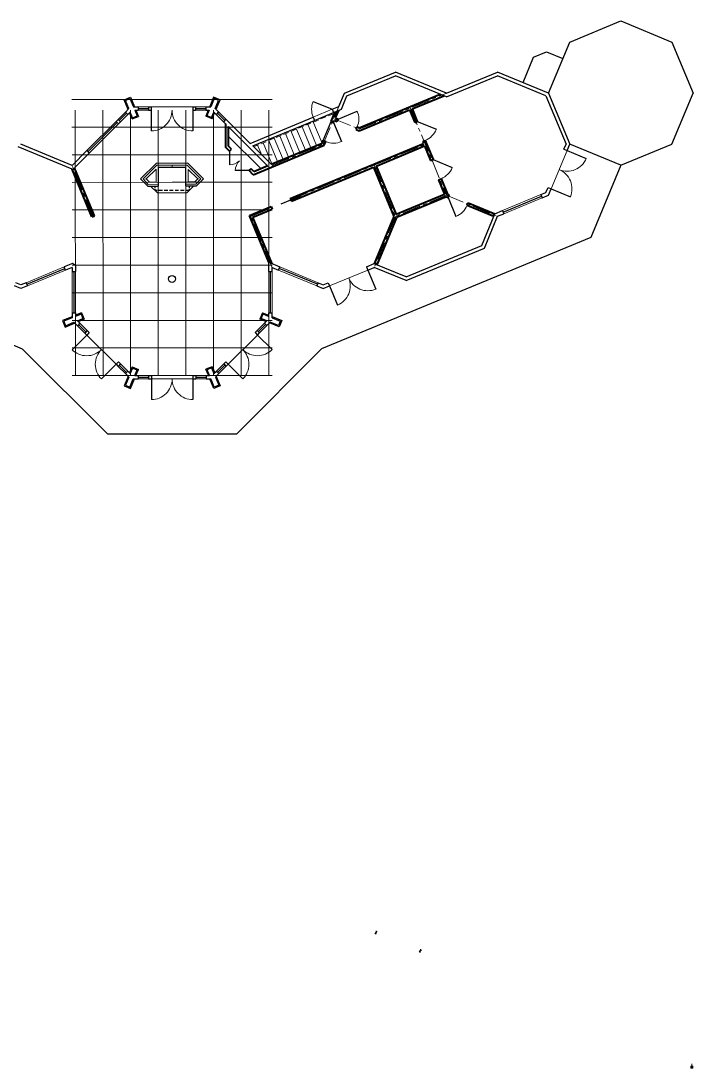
# Model space of a CAD drawing. Header units: inches. Extents: x 2775 to 35798, y 1675 to 10350.
# Drawn here: x 26936 to 28104, y 7771 to 9591 of the extents above; entities that cross this region are included whole.
import ezdxf

# ---------------------------------------------------------------- set-up
doc = ezdxf.new("R2010")
doc.units = ezdxf.units.IN
doc.header["$LTSCALE"] = 0.5
doc.header["$MEASUREMENT"] = 0
doc.linetypes.add('CENTER', pattern=[2, 1.25, -0.25, 0.25, -0.25])
doc.linetypes.add('HIDDEN', pattern=[0.375, 0.25, -0.125])
for name, color, linetype, lineweight in [('BALCONY', 3, 'CONTINUOUS', 30), ('DOORS', 7, 'CONTINUOUS', 30), ('FOUNDATION', 7, 'CONTINUOUS', 30), ('GRID', 1, 'CENTER', 20), ('INT WALLS', 7, 'CONTINUOUS', 40), ('MASONRY', 16, 'HIDDEN', 30), ('MILLWORK', 7, 'CONTINUOUS', 20), ('SCORING', 1, 'CONTINUOUS', 9), ('STAIRS', 7, 'CONTINUOUS', 20), ('WALL FRAMING', 7, 'CONTINUOUS', 30), ('WALLS', 7, 'CONTINUOUS', 30)]:
    doc.layers.add(name, color=color, linetype=linetype, lineweight=lineweight)
doc.layers.add('LLMASONRY', color=12, linetype='CONTINUOUS')
doc.layers.add('LLWALLS', color=5, linetype='CONTINUOUS')

msp = doc.modelspace()

# ---------------------------------------------------------------- linework, layer by layer
at = {"layer": 'BALCONY', "color": 3, "ltscale": 50}
for p, q in [((27978.18282, 9340.24325), (27926.24844, 9214.80473)), ((26938.67818, 9020.81903), (27086.77172, 8872.77373)), ((27310.30077, 8872.81014), (27458.34634, 9020.90393)), ((27310.30077, 8872.81014), (27086.77172, 8872.77373))]:
    msp.add_line(p, q, dxfattribs=at)
at = {"layer": 'BALCONY', "color": 3, "ltscale": 150}
for p, q in [((27926.24844, 9214.80473), (27458.34634, 9020.90393)), ((26938.67818, 9020.81903), (26517.86667, 9195.04454))]:
    msp.add_line(p, q, dxfattribs=at)
at = {"layer": 'DOORS', "ltscale": 50}
for p, q in [((27443.61741, 9451.35397), (27476.87932, 9437.58279)), ((27106.77148, 9417.96027), (27119.50336, 9430.68423)), ((27139.3497, 9438.84195), (27157.3497, 9438.84888)), ((27162.35086, 9435.85081), (27162.35086, 9399.85081)), ((27234.35085, 9435.87854), (27234.35085, 9399.87854)), ((27239.3497, 9438.88046), (27257.34969, 9438.8874)), ((27277.20533, 9430.88323), (27289.91218, 9418.13428)), ((27486.92257, 9420.67464), (27520.17821, 9434.46095)), ((27052.30732, 9363.52999), (27103.23485, 9414.42583)), ((27479.20107, 9414.60515), (27492.97881, 9381.34596)), ((27624.57323, 9416.60794), (27657.8351, 9402.83678)), ((27298.36958, 9364.87333), (27298.36958, 9340.87333)), ((27879.24698, 9368.18035), (27884.79114, 9365.88639)), ((27884.79461, 9365.86895), (27918.05428, 9352.09234)), ((27652.10484, 9350.07661), (27685.35095, 9336.26713)), ((27332.33236, 9330.95388), (27308.33236, 9330.95388)), ((27388.21779, 9273.19673), (27421.47517, 9286.97874)), ((27677.98136, 9284.49261), (27691.76796, 9251.23628)), ((27773.90744, 9258.83798), (27840.42217, 9286.402)), ((27851.71939, 9301.65042), (27857.26355, 9299.35646)), ((27857.26703, 9299.33901), (27890.52669, 9285.56241)), ((26945.8801, 9133.25446), (27012.33447, 9160.70544)), ((27451.10238, 9133.33083), (27384.63971, 9160.76172)), ((27538.66872, 9158.12389), (27552.44533, 9124.86423)), ((27027.63013, 9155.51469), (27027.64186, 9083.51469)), ((27369.36152, 9083.5348), (27369.3498, 9155.5348)), ((27472.16001, 9130.54507), (27485.93662, 9097.2854)), ((27035.99699, 9063.48309), (27048.72981, 9050.76007)), ((27348.25619, 9050.80651), (27360.97921, 9063.53933)), ((27050.14621, 9045.10376), (27024.69036, 9019.64792)), ((27346.84416, 9045.14911), (27372.3, 9019.69327)), ((27101.0775, 8994.21169), (27075.62165, 8968.75584)), ((27288.17363, 8994.92193), (27292.41791, 8990.68092)), ((27295.95208, 8994.21782), (27321.40793, 8968.76197)), ((27106.7349, 8992.79965), (27119.46772, 8980.07663)), ((27277.57275, 8980.0686), (27290.29577, 8992.80143)), ((27139.51282, 8971.77721), (27157.51281, 8971.78414)), ((27162.51397, 8968.78607), (27162.51397, 8932.78607)), ((27234.51396, 8968.8138), (27234.51396, 8932.8138)), ((27239.51281, 8971.81572), (27257.51281, 8971.82266))]:
    msp.add_line(p, q, dxfattribs=at)
at = {"layer": 'DOORS', "lineweight": 9, "ltscale": 50}
for p, q in [((27104.655, 9420.07807), (27117.38688, 9432.80203)), ((27162.34854, 9441.85881), (27234.34854, 9441.87054)), ((27239.34854, 9441.87135), (27257.34854, 9441.87428)), ((27239.35085, 9435.87135), (27257.35085, 9435.87428)), ((27292.06616, 9420.28128), (27279.33015, 9433.00104)), ((27050.19084, 9365.64779), (27101.11836, 9416.54364)), ((27054.43216, 9361.40383), (27105.35968, 9412.29967)), ((27108.90467, 9415.82575), (27121.63655, 9428.54971)), ((27287.8165, 9416.04565), (27275.08049, 9428.76541)), ((27857.26273, 9299.34075), (27884.81893, 9365.87374)), ((27011.15155, 9163.5283), (26944.73656, 9136.01567)), ((27013.47016, 9157.99435), (26947.03233, 9130.47226)), ((27383.50483, 9158.05029), (27449.95099, 9130.54829)), ((27385.82177, 9163.58494), (27452.24508, 9136.0924)), ((27472.15978, 9130.54496), (27538.67471, 9158.10906)), ((27024.63013, 9155.5142), (27024.64186, 9083.51421)), ((27030.63013, 9155.51518), (27030.64186, 9083.51518)), ((27033.86946, 9061.35394), (27046.60271, 9048.63132)), ((27038.11047, 9065.5982), (27050.84371, 9052.8756)), ((27346.15361, 9052.90772), (27358.88256, 9065.63437)), ((27350.39776, 9048.66658), (27363.12682, 9061.39335)), ((27050.13972, 9045.09727), (27101.07267, 8994.20686)), ((27295.94578, 8994.22438), (27346.86193, 9045.13139)), ((27108.85069, 8994.91708), (27121.58393, 8982.19447)), ((27275.43647, 8982.20327), (27288.16552, 8994.93004)), ((27104.60968, 8990.6728), (27117.34292, 8977.9502)), ((27279.68073, 8977.96225), (27292.4098, 8990.68904))]:
    msp.add_line(p, q, dxfattribs=at)
at = {"layer": 'DOORS', "color": 7, "lineweight": 9, "ltscale": 50}
for p, q in [((27139.34855, 9441.85506), (27157.34854, 9441.85799)), ((27139.34952, 9435.85506), (27157.34952, 9435.85799))]:
    msp.add_line(p, q, dxfattribs=at)
at = {"layer": 'DOORS', "lineweight": 9, "ltscale": 75}
for p, q in [((27443.6219, 9423.80076), (27476.87932, 9437.58279)), ((27366.36152, 9083.53431), (27366.3498, 9155.53431)), ((27372.36152, 9083.53529), (27372.3498, 9155.53529))]:
    msp.add_line(p, q, dxfattribs=at)
msp.add_arc((27476.87932, 9437.58279), 36, 157.50934347, 202.50934347, dxfattribs=at)
at = {"layer": 'DOORS', "lineweight": 9, "ltscale": 50}
for centre, radius, start, end in [((27162.34499, 9435.85881), 36.008, 270.00933234, 0.0220674), ((27234.35085, 9435.87054), 35.99786, 179.99659369, 270), ((27486.92257, 9420.67464), 36, 337.51672382, 22.51672382), ((27624.57323, 9416.60794), 36.00075, 292.50628263, 337.50934347), ((27479.20107, 9414.60515), 36, 247.50196312, 292.50196312), ((27298.36958, 9364.87333), 24, 270, 315.03657712), ((27332.33236, 9330.95388), 24, 135.03657712, 180), ((27884.802, 9365.86588), 35.99786, 247.49659369, 337.5), ((27652.10484, 9350.07661), 36.00014, 292.44313472, 337.44339486), ((27857.25739, 9299.33666), 36.008, 337.50933234, 67.5220674), ((27677.98136, 9284.49261), 36.00075, 292.51672382, 337.51672382), ((27472.15153, 9130.55021), 36.008, 292.50933234, 22.5220674), ((27538.67179, 9158.1165), 35.99786, 202.49659369, 292.5), ((27050.14772, 9045.11357), 36.008, 225.00933234, 315.0220674), ((27101.07184, 8994.20603), 35.99786, 134.99659369, 225), ((27295.94228, 8994.21933), 36.008, 315.00933234, 45.0220674), ((27346.84982, 9045.14345), 35.99786, 224.99659369, 315), ((27162.5081, 8968.79407), 36.008, 270.00933234, 0.0220674), ((27234.51396, 8968.8058), 35.99786, 179.99659369, 270)]:
    msp.add_arc(centre, radius, start, end, dxfattribs=at)
at = {"layer": 'FOUNDATION', "linetype": 'HIDDEN', "lineweight": 20, "ltscale": 75}
msp.add_line((27340.14784, 9372.26091), (27483.73766, 9431.76519), dxfattribs=at)
at = {"layer": 'GRID', "ltscale": 50}
for p, q in [((27523.786, 9402.84754), (27675.21647, 9465.65135)), ((27461.00637, 9376.8817), (27488.06743, 9442.21919)), ((27612.53421, 9439.65471), (27675.10673, 9288.16816)), ((27479.37366, 9421.22855), (27523.786, 9402.84754)), ((27372.31993, 9340.12963), (27461.00637, 9376.8817)), ((27549.77029, 9340.14483), (27638.45673, 9376.89691)), ((27061.38875, 9251.33047), (27024.60007, 9340.07293)), ((27404.84612, 9280.08759), (27549.77029, 9340.14483)), ((27549.77029, 9340.14483), (27586.52236, 9251.45839)), ((27675.10673, 9288.16816), (27586.52236, 9251.45839)), ((27675.10673, 9288.16816), (27763.97272, 9251.4736)), ((27335.5602, 9251.37518), (27371.58874, 9266.30558)), ((27372.31234, 9162.68856), (27335.5602, 9251.37518)), ((27586.52236, 9251.45839), (27549.76263, 9162.70394))]:
    msp.add_line(p, q, dxfattribs=at)
at = {"layer": 'GRID', "color": 6, "linetype": 'Continuous', "lineweight": 30, "ltscale": 50}
msp.add_circle((27198.45931, 9142.60224), 6.00011, dxfattribs=at)
at = {"layer": 'INT WALLS', "ltscale": 50}
for p, q in [((27523.78505, 9405.41831), (27664.27677, 9463.68542)), ((27615.56503, 9438.34054), (27670.48273, 9461.11694)), ((27474.81258, 9416.42275), (27481.71682, 9433.09268)), ((27482.47694, 9422.51456), (27487.92338, 9435.66471)), ((27523.78695, 9400.27678), (27611.17741, 9436.52083)), ((27611.17744, 9436.52085), (27620.18363, 9414.78801)), ((27615.56506, 9438.34055), (27624.57176, 9416.60647)), ((27291.31704, 9412.47509), (27291.31704, 9371.91687)), ((27474.81258, 9416.42275), (27479.20107, 9414.60515)), ((27479.20107, 9414.60515), (27480.65934, 9418.12607)), ((27480.65934, 9418.12607), (27485.1061, 9416.28568)), ((27482.47694, 9422.51456), (27486.92257, 9420.67464)), ((27485.1061, 9416.28568), (27486.92257, 9420.67464)), ((27620.30732, 9414.84221), (27624.57072, 9416.60898)), ((27296.06704, 9407.80564), (27296.06704, 9373.88616)), ((27518.36978, 9402.51879), (27520.18625, 9406.90775)), ((27518.36978, 9402.51879), (27523.78695, 9400.27678)), ((27520.18625, 9406.90775), (27523.78505, 9405.41831)), ((27370.50068, 9341.94658), (27459.1885, 9378.69922)), ((27459.1885, 9378.69922), (27461.03711, 9383.16261)), ((27461.03711, 9383.16261), (27465.4256, 9381.34502)), ((27462.82425, 9375.06418), (27465.4256, 9381.34502)), ((27548.86106, 9342.3389), (27635.35344, 9378.18174)), ((27633.96564, 9381.53063), (27638.35377, 9383.34909)), ((27633.96564, 9381.53063), (27635.35344, 9378.18174)), ((27638.35377, 9383.34909), (27640.6508, 9377.80614)), ((27640.65184, 9377.80361), (27652.10471, 9350.07649)), ((27298.36958, 9364.87333), (27291.31704, 9371.91687)), ((27301.72619, 9368.23423), (27296.06704, 9373.88616)), ((27298.36958, 9364.87333), (27301.72619, 9368.23423)), ((27339.3849, 9323.91034), (27462.82425, 9375.06418)), ((27552.87359, 9338.86), (27637.16937, 9373.79256)), ((27637.16937, 9373.79256), (27647.71449, 9348.26308)), ((27340.49698, 9329.51291), (27364.767, 9339.57052)), ((27403.93689, 9282.28165), (27548.86106, 9342.3389)), ((27647.7144, 9348.26329), (27652.10463, 9350.0767)), ((27059.1948, 9250.42096), (27024.74626, 9333.5185)), ((27063.5827, 9252.23998), (27028.90434, 9335.89188)), ((27332.33236, 9330.95388), (27335.68897, 9334.31478)), ((27339.3849, 9323.91034), (27332.33236, 9330.95388)), ((27340.49698, 9329.51291), (27335.68897, 9334.31478)), ((27405.75535, 9277.89352), (27548.48546, 9337.04154)), ((27548.48546, 9337.04154), (27583.95161, 9251.45814)), ((27552.87359, 9338.86), (27587.8072, 9254.56169)), ((27661.45823, 9314.98983), (27665.84848, 9316.80316)), ((27661.45823, 9314.98983), (27672.00595, 9289.45404)), ((27665.84848, 9316.80316), (27676.88346, 9290.08774)), ((27672.00595, 9289.45404), (27587.8072, 9254.56169)), ((27675.20939, 9285.63985), (27588.34024, 9249.64087)), ((27675.20939, 9285.63985), (27677.98136, 9284.49261)), ((27676.88346, 9290.08774), (27679.79783, 9288.88157)), ((27677.98136, 9284.49261), (27679.79783, 9288.88157)), ((27332.74559, 9252.77965), (27370.67951, 9268.49964)), ((27370.67951, 9268.49964), (27372.49797, 9264.11151)), ((27403.93689, 9282.28165), (27405.75535, 9277.89352)), ((27711.24574, 9270.72543), (27757.52054, 9251.5736)), ((27711.40684, 9271.11468), (27713.0622, 9275.11439)), ((27713.0622, 9275.11439), (27759.33701, 9255.96256)), ((27059.82453, 9250.56982), (27063.5827, 9252.23998)), ((27366.36943, 9171.64194), (27332.74559, 9252.77965)), ((27338.95219, 9250.20998), (27372.49797, 9264.11151)), ((27372.57556, 9169.0734), (27338.95219, 9250.20998)), ((27583.95161, 9251.45814), (27549.86429, 9169.15609)), ((27588.34024, 9249.64087), (27554.25278, 9167.3385))]:
    msp.add_line(p, q, dxfattribs=at)
at = {"layer": 'LLMASONRY', "color": 7, "linetype": 'Continuous', "lineweight": 30, "ltscale": 1.5}
for p, q in [((27121.99566, 9437.35764), (27115.04597, 9453.93134)), ((27115.04608, 9453.93109), (27126.13267, 9458.52542)), ((27126.13267, 9458.52542), (27133.02485, 9441.89391)), ((27270.68665, 9458.81681), (27263.86158, 9442.15765)), ((27281.79167, 9454.26721), (27270.68665, 9458.81681)), ((27274.90897, 9437.66588), (27281.79178, 9454.26747)), ((27128.90857, 9420.70074), (27124.43685, 9431.36497)), ((27135.52763, 9435.85444), (27139.91702, 9425.26239)), ((27261.28762, 9435.87492), (27257.03652, 9425.49849)), ((27268.06327, 9420.98125), (27272.40026, 9431.44222)), ((27128.90868, 9420.70049), (27139.91702, 9425.26239)), ((27268.06317, 9420.981), (27257.03652, 9425.49849)), ((27143.82177, 9316.41123), (27156.16285, 9304.07819)), ((27024.60532, 9076.94231), (27007.97383, 9070.13208)), ((27007.97409, 9070.13218), (27012.56816, 9059.04548)), ((27041.26961, 9083.83737), (27030.5682, 9079.45538)), ((27035.23936, 9068.43989), (27045.83151, 9072.82903)), ((27041.26987, 9083.83748), (27045.83151, 9072.82903)), ((27355.75607, 9083.94312), (27351.19766, 9072.93333)), ((27361.55823, 9068.64371), (27351.19766, 9072.93333)), ((27355.75632, 9083.94301), (27366.23739, 9079.65484)), ((27384.46505, 9059.15954), (27367.83135, 9066.04643)), ((27372.42263, 9077.05284), (27389.05612, 9070.24749)), ((27389.05587, 9070.24759), (27384.46505, 9059.15954)), ((27012.56816, 9059.04548), (27029.19983, 9065.93725)), ((27128.90894, 8989.92309), (27124.42078, 8979.26577)), ((27128.90905, 8989.92334), (27139.91034, 8985.34447)), ((27135.50462, 8974.75921), (27139.91034, 8985.34447)), ((27268.33624, 8989.98533), (27257.30264, 8985.48485)), ((27261.53774, 8975.10187), (27257.30264, 8985.48485)), ((27268.33634, 8989.98508), (27272.6572, 8979.51744)), ((27121.97035, 8973.27687), (27114.99512, 8956.71391)), ((27126.07473, 8952.10274), (27132.99253, 8968.7236)), ((27270.90138, 8952.14552), (27264.10201, 8968.81519)), ((27275.15631, 8973.28991), (27282.01351, 8956.67773)), ((27114.99523, 8956.71416), (27126.07473, 8952.10274)), ((27282.01341, 8956.67799), (27270.90138, 8952.14552))]:
    msp.add_line(p, q, dxfattribs=at)
at = {"layer": 'LLMASONRY', "color": 7, "linetype": 'Continuous', "lineweight": 30}
for p, q in [((27171.00808, 9343.61526), (27143.82177, 9316.41123)), ((27225.9108, 9343.63315), (27171.00808, 9343.61526)), ((27253.11482, 9316.44684), (27225.9108, 9343.63315)), ((27222.65569, 9336.63209), (27174.65568, 9336.61645)), ((27253.11482, 9316.44684), (27240.89883, 9304.2242))]:
    msp.add_line(p, q, dxfattribs=at)
at = {"layer": 'LLMASONRY', "color": 7, "linetype": 'Continuous', "lineweight": 20}
for p, q in [((27172.2517, 9340.61567), (27148.06441, 9316.41262)), ((27224.66926, 9340.63262), (27172.2517, 9340.61567)), ((27248.3554, 9316.46231), (27224.66913, 9340.63274)), ((27170.65366, 9333.35788), (27153.72127, 9316.41446)), ((27243.19855, 9316.46038), (27226.65343, 9332.99473)), ((27148.06441, 9316.41262), (27156.94267, 9307.00452)), ((27159.05331, 9311.08589), (27153.72127, 9316.41446)), ((27243.21506, 9316.44388), (27238.06975, 9311.29577)), ((27248.34541, 9316.47251), (27239.73163, 9307.30017))]:
    msp.add_line(p, q, dxfattribs=at)
at = {"layer": 'LLMASONRY', "color": 7, "linetype": 'Continuous', "lineweight": 20, "ltscale": 5}
for p, q in [((27170.63984, 9311.11667), (27170.65366, 9333.35788)), ((27226.63993, 9311.26541), (27226.65343, 9332.99473))]:
    msp.add_line(p, q, dxfattribs=at)
at = {"layer": 'LLMASONRY', "color": 7, "linetype": 'Continuous', "lineweight": 30, "ltscale": 5}
for p, q in [((27174.6355, 9304.12726), (27174.65568, 9336.61645)), ((27222.63556, 9304.24492), (27222.65569, 9336.63209))]:
    msp.add_line(p, q, dxfattribs=at)
at = {"layer": 'LLMASONRY', "color": 7, "linetype": 'Continuous', "lineweight": 30, "ltscale": 7.5}
for p, q in [((27156.16285, 9304.07819), (27174.6355, 9304.12726)), ((27222.63555, 9304.25475), (27240.97805, 9304.30347))]:
    msp.add_line(p, q, dxfattribs=at)
at = {"layer": 'LLMASONRY', "color": 7, "linetype": 'Continuous', "lineweight": 20, "ltscale": 7.5}
for p, q in [((27156.94267, 9307.00452), (27174.63736, 9307.12727)), ((27159.05331, 9311.08589), (27170.63984, 9311.11667)), ((27222.63742, 9307.25477), (27239.73163, 9307.30017)), ((27226.63993, 9311.26541), (27238.06975, 9311.29577))]:
    msp.add_line(p, q, dxfattribs=at)
at = {"layer": 'LLMASONRY', "color": 7, "linetype": 'Continuous', "lineweight": 20, "ltscale": 50}
for p, q in [((27173.02608, 9292.19907), (27161.12602, 9304.09137)), ((27235.79062, 9304.16124), (27223.85269, 9292.21553)), ((27223.85269, 9292.21553), (27173.23076, 9292.1991))]:
    msp.add_line(p, q, dxfattribs=at)
at = {"layer": 'LLMASONRY', "color": 7, "linetype": 'HIDDEN', "lineweight": 30, "ltscale": 25}
for p, q in [((27169.23258, 9296.20276), (27169.24045, 9304.12328)), ((27228.56793, 9296.25031), (27228.5252, 9304.25667))]:
    msp.add_line(p, q, dxfattribs=at)
at = {"layer": 'LLMASONRY', "color": 7, "linetype": 'HIDDEN', "lineweight": 30, "ltscale": 50}
msp.add_line((27228.56793, 9296.25031), (27169.23258, 9296.20276), dxfattribs=at)
at = {"layer": 'LLWALLS', "linetype": 'Continuous', "ltscale": 0.75, "const_width": 0.5}
for points in [[(27149.14319, 9316.41388, 1), (27152.64319, 9316.41388, 1)], [(27247.52698, 9316.46076, -1), (27244.02698, 9316.46193, -1)]]:
    msp.add_lwpolyline(points, format="xyb", close=True, dxfattribs=at)
at = {"layer": 'MASONRY', "lineweight": 9, "ltscale": 75}
msp.add_line((27198.46048, 9340.62414), (27198.46178, 9336.62421), dxfattribs=at)
at = {"layer": 'MILLWORK', "ltscale": 50}
msp.add_line((27352.49854, 9334.48641), (27296.06704, 9390.8459), dxfattribs=at)
at = {"layer": 'SCORING', "ltscale": 75}
for p, q in [((27198.40849, 9454.60223), (27024.58142, 9454.57392)), ((27198.40849, 9454.60223), (27372.30108, 9454.63056)), ((27030.51167, 8974.74003), (27030.35086, 9435.81333)), ((27078.51166, 8974.75677), (27078.35086, 9435.83007)), ((27126.51166, 8974.77351), (27126.35086, 9435.84681)), ((27174.51166, 8974.79025), (27174.35085, 9435.86355)), ((27222.51165, 8974.80699), (27222.35085, 9435.88029)), ((27270.51165, 8974.82373), (27270.35085, 9435.89703)), ((27318.51165, 8974.84047), (27318.35084, 9435.91377)), ((27366.51165, 8974.85721), (27366.35084, 9435.93051)), ((27198.41631, 9406.60223), (27024.58924, 9406.57392)), ((27198.41631, 9406.60223), (27372.3089, 9406.63056)), ((27198.42412, 9358.60224), (27024.59706, 9358.57392)), ((27198.42412, 9358.60224), (27372.31672, 9358.63056)), ((27198.43194, 9310.60224), (27024.60488, 9310.57392)), ((27198.43194, 9310.60224), (27372.32453, 9310.63056)), ((27198.43976, 9262.60224), (27024.6127, 9262.57392)), ((27198.43976, 9262.60224), (27372.33235, 9262.63056)), ((27198.44758, 9214.60224), (27024.62051, 9214.57392)), ((27198.44758, 9214.60224), (27372.34017, 9214.63056)), ((27198.4554, 9166.60224), (27024.62833, 9166.57393)), ((27198.4554, 9166.60224), (27372.34799, 9166.63056)), ((27198.46322, 9118.60224), (27024.63615, 9118.57393)), ((27198.46322, 9118.60224), (27372.35581, 9118.63056)), ((27198.47103, 9070.60224), (27024.64397, 9070.57393)), ((27198.47103, 9070.60224), (27372.36363, 9070.63056)), ((27198.47885, 9022.60224), (27024.65179, 9022.57393)), ((27198.47885, 9022.60224), (27372.37144, 9022.63056)), ((27198.48667, 8974.60224), (27024.65961, 8974.57393)), ((27198.48667, 8974.60224), (27372.37926, 8974.63056))]:
    msp.add_line(p, q, dxfattribs=at)
at = {"layer": 'STAIRS', "lineweight": 25, "ltscale": 50}
for p, q in [((27445.91891, 9418.25786), (27479.17633, 9432.03989)), ((27461.03711, 9383.16261), (27474.81258, 9416.42275))]:
    msp.add_line(p, q, dxfattribs=at)
at = {"layer": 'STAIRS', "ltscale": 50}
for p, q in [((27449.48842, 9374.67946), (27433.55295, 9413.13335)), ((27410.6881, 9358.60043), (27395.5183, 9395.20668)), ((27420.38818, 9362.62019), (27405.21838, 9399.22644)), ((27430.08826, 9366.63995), (27414.91846, 9403.2462)), ((27439.78834, 9370.6597), (27424.61854, 9407.26596)), ((27371.88778, 9342.5214), (27356.71798, 9379.12765)), ((27381.58786, 9346.54116), (27366.41806, 9383.14741)), ((27391.28794, 9350.56091), (27376.11814, 9387.16717)), ((27400.98802, 9354.58067), (27385.81822, 9391.18692)), ((27354.77356, 9356.39271), (27347.0179, 9375.10789))]:
    msp.add_line(p, q, dxfattribs=at)
at = {"layer": 'STAIRS', "lineweight": 20, "ltscale": 50}
msp.add_line((27459.1885, 9378.69922), (27443.25303, 9417.15311), dxfattribs=at)
at = {"layer": 'WALL FRAMING', "linetype": 'Continuous', "lineweight": 9, "ltscale": 150}
for p, q in [((27550.93737, 8004.04132), (27554.46558, 8008.56799)), ((27552.32033, 8003.46045), (27553.07933, 8009.14104)), ((27628.0429, 7971.99096), (27631.57111, 7976.51763)), ((27629.42587, 7971.41009), (27630.18486, 7977.09068))]:
    msp.add_line(p, q, dxfattribs=at)
at = {"layer": 'WALL FRAMING', "linetype": 'HIDDEN', "lineweight": 20, "ltscale": 25}
for p, q in [((27552.32033, 8003.46045), (27554.47105, 8008.58101)), ((27628.0429, 7971.99096), (27630.19362, 7977.11152))]:
    msp.add_line(p, q, dxfattribs=at)
at = {"layer": 'WALL FRAMING', "lineweight": 9, "ltscale": 150}
for p, q in [((28100.02562, 7770.68699), (28100.02562, 7774.24985)), ((28100.02562, 7773.99985), (28103.15062, 7773.99985)), ((28101.58812, 7772.08427), (28101.58812, 7777.89239)), ((28103.15062, 7770.73127), (28103.15062, 7774.29413)), ((28100.02562, 7770.68699), (28103.15062, 7770.73127))]:
    msp.add_line(p, q, dxfattribs=at)
msp.add_circle((28101.58812, 7772.08427), 0.3125, dxfattribs=at)
at = {"layer": 'WALLS', "color": 5, "ltscale": 50}
for p, q in [((27889.42656, 9554.42101), (27978.113, 9591.17308)), ((27978.113, 9591.17308), (28066.87692, 9554.43621)), ((27852.66683, 9465.66656), (27889.42656, 9554.42101)), ((28066.87692, 9554.43621), (28103.62899, 9465.74977)), ((27808.28487, 9484.03499), (27826.66473, 9528.41222)), ((27826.66473, 9528.41222), (27848.83635, 9537.60024)), ((27848.83635, 9537.60024), (27877.53661, 9525.71335)), ((28066.86926, 9376.99532), (28103.62899, 9465.74977)), ((27978.18282, 9340.24325), (27889.4189, 9376.98012)), ((27978.18282, 9340.24325), (28066.86926, 9376.99532))]:
    msp.add_line(p, q, dxfattribs=at)
at = {"layer": 'WALLS', "color": 4, "ltscale": 50}
for p, q in [((27497.76611, 9465.63615), (27586.45255, 9502.38822)), ((27502.35864, 9461.04452), (27586.45403, 9495.89404)), ((27675.21647, 9465.65135), (27586.45255, 9502.38822)), ((27675.21794, 9459.15718), (27586.45403, 9495.89404)), ((27675.21647, 9465.65135), (27763.90291, 9502.40343)), ((27675.21794, 9459.15718), (27763.90439, 9495.90925)), ((27852.66683, 9465.66656), (27763.90291, 9502.40343)), ((27848.07555, 9461.07319), (27763.90439, 9495.90925)), ((27117.33501, 9452.98532), (27125.18363, 9456.24864)), ((27123.27869, 9438.69018), (27117.33501, 9452.98532)), ((27125.18363, 9456.24864), (27131.16879, 9441.85373)), ((27271.51388, 9456.30021), (27265.5283, 9441.87561)), ((27279.36479, 9453.04242), (27271.51388, 9456.30021)), ((27273.47502, 9438.8487), (27279.36479, 9453.04242)), ((27488.06743, 9442.21919), (27497.76611, 9465.63615)), ((27492.65996, 9437.62757), (27502.35864, 9461.04452)), ((27848.07555, 9461.07319), (27882.92437, 9376.97948)), ((27852.66683, 9465.66656), (27889.4189, 9376.98012)), ((27117.37852, 9432.81039), (27121.6282, 9428.55807)), ((27117.38688, 9432.80203), (27123.27869, 9438.69018)), ((27121.6282, 9428.55807), (27125.77031, 9432.6976)), ((27129.81475, 9422.9703), (27125.77031, 9432.6976)), ((27131.16879, 9441.85373), (27139.34855, 9441.85506)), ((27133.66332, 9435.85414), (27139.35086, 9435.85506)), ((27133.66332, 9435.85414), (27137.66337, 9426.23362)), ((27139.34855, 9441.84195), (27139.35086, 9435.84195)), ((27157.34854, 9441.85799), (27162.34854, 9441.85881)), ((27157.34855, 9441.84888), (27157.35086, 9435.84888)), ((27157.35086, 9435.85799), (27162.35081, 9435.85881)), ((27162.34855, 9441.85081), (27162.35086, 9435.85081)), ((27234.34854, 9441.87854), (27234.35085, 9435.87854)), ((27234.34858, 9441.87054), (27239.34854, 9441.87135)), ((27234.35085, 9435.87054), (27239.35085, 9435.87135)), ((27239.34854, 9441.88046), (27239.35085, 9435.88046)), ((27257.34854, 9441.8874), (27257.35085, 9435.8874)), ((27257.34854, 9441.87428), (27265.5283, 9441.87561)), ((27257.35085, 9435.87428), (27263.03839, 9435.87521)), ((27263.03839, 9435.87521), (27259.0553, 9426.27641)), ((27266.90621, 9423.01862), (27270.98724, 9432.85344)), ((27275.08107, 9428.76483), (27270.98724, 9432.85344)), ((27279.33015, 9433.00104), (27273.47502, 9438.8487)), ((27279.33015, 9433.00104), (27275.0805, 9428.76542)), ((27476.8547, 9437.64219), (27479.17633, 9432.03989)), ((27476.87932, 9437.58279), (27488.06743, 9442.21919)), ((27479.17633, 9432.03989), (27484.8201, 9434.37869)), ((27484.82153, 9434.37929), (27492.65996, 9437.62757)), ((27101.11001, 9416.55199), (27105.35968, 9412.29967)), ((27101.11836, 9416.54364), (27104.655, 9420.07807)), ((27104.64664, 9420.08643), (27108.89632, 9415.83411)), ((27105.35968, 9412.29967), (27108.89632, 9415.83411)), ((27129.80331, 9422.96555), (27137.66337, 9426.23362)), ((27266.91766, 9423.01387), (27259.0553, 9426.27641)), ((27292.03701, 9420.25209), (27287.78736, 9416.01647)), ((27291.35428, 9412.51238), (27287.8165, 9416.04565)), ((27334.01982, 9378.38115), (27292.06616, 9420.28128)), ((27334.01982, 9378.38115), (27443.6219, 9423.80076)), ((27338.61583, 9373.79097), (27445.91891, 9418.25786)), ((27443.59729, 9423.86017), (27443.6219, 9423.80076)), ((27443.6219, 9423.80076), (27445.91891, 9418.25786)), ((27364.50009, 9339.45991), (27296.06704, 9407.80564)), ((27024.60007, 9340.07293), (26935.90165, 9376.79609)), ((27879.27518, 9368.16869), (27882.92437, 9376.97948)), ((27884.81933, 9365.87471), (27889.4189, 9376.98012)), ((27024.74626, 9333.5185), (26931.16507, 9372.26323)), ((27024.60007, 9340.07293), (27050.19084, 9365.64779)), ((27028.84139, 9335.82897), (27054.43216, 9361.40383)), ((27050.18249, 9365.65615), (27054.43216, 9361.40383)), ((27338.61583, 9373.79097), (27370.50068, 9341.94658)), ((27839.26702, 9289.18801), (27841.56526, 9283.64562)), ((27839.27305, 9289.17319), (27848.06663, 9292.81729)), ((27841.57138, 9283.63084), (27852.65916, 9288.22567)), ((27848.06663, 9292.81729), (27851.72425, 9301.64841)), ((27852.65916, 9288.22567), (27857.26273, 9299.34075)), ((27736.43453, 9200.6254), (27759.37935, 9256.06487)), ((27741.0279, 9196.03412), (27763.97272, 9251.4736)), ((27759.23466, 9256.00491), (27772.75832, 9261.60918)), ((27763.97272, 9251.4736), (27775.05655, 9256.06679)), ((27772.75832, 9261.60918), (27775.05655, 9256.06679)), ((27605.19555, 9146.23936), (27736.43453, 9200.6254)), ((27605.19619, 9139.74483), (27741.0279, 9196.03412)), ((27025.34222, 9169.40683), (27011.15155, 9163.5283)), ((27013.47047, 9157.99453), (27011.15155, 9163.5283)), ((27024.66554, 9162.63207), (27013.47839, 9157.97563)), ((27024.62898, 9162.61692), (27024.63013, 9155.5142)), ((27030.62844, 9165.89103), (27025.34222, 9169.40683)), ((27030.62844, 9165.89103), (27030.63013, 9155.51518)), ((27366.34717, 9171.65116), (27385.82397, 9163.59025)), ((27366.3498, 9155.53431), (27366.34717, 9171.65116)), ((27372.31234, 9162.68877), (27383.50659, 9158.05578)), ((27372.3498, 9155.53529), (27372.34863, 9162.67375)), ((27383.50453, 9158.05047), (27385.82177, 9163.58494)), ((27536.37049, 9163.66629), (27538.66872, 9158.12389)), ((27536.37661, 9163.65151), (27549.76199, 9169.19847)), ((27538.67503, 9158.10919), (27549.76263, 9162.70394)), ((27605.19619, 9139.74483), (27549.76263, 9162.70394)), ((27605.19555, 9146.23936), (27549.86429, 9169.15609)), ((27024.63013, 9155.5142), (27030.63013, 9155.51518)), ((27366.3498, 9155.53431), (27372.3498, 9155.53529)), ((26935.9136, 9125.86629), (26924.79398, 9130.47007)), ((26935.91296, 9132.36047), (26927.08866, 9136.01393)), ((26944.73656, 9136.01567), (26935.91296, 9132.36047)), ((26947.03233, 9130.47226), (26935.9136, 9125.86629)), ((26944.73221, 9136.02616), (26947.02798, 9130.48275)), ((27449.95381, 9130.55511), (27461.07619, 9125.95187)), ((27452.24942, 9136.10289), (27449.95533, 9130.55878)), ((27452.2479, 9136.09922), (27461.07471, 9132.44605)), ((27461.07471, 9132.44605), (27469.86178, 9136.08745)), ((27461.07619, 9125.95187), (27472.15978, 9130.54496)), ((27469.86178, 9136.08745), (27472.16002, 9130.54506)), ((27010.25692, 9069.19457), (27013.50632, 9061.32677)), ((27024.64323, 9075.12269), (27010.26165, 9069.18311)), ((27013.50632, 9061.32677), (27027.93333, 9067.28511)), ((27024.64186, 9083.51421), (27030.64186, 9083.51518)), ((27024.64186, 9083.51421), (27024.64323, 9075.12269)), ((27027.93333, 9067.28511), (27033.86946, 9061.35394)), ((27030.64186, 9083.51518), (27030.64282, 9077.60051)), ((27040.30624, 9081.59149), (27030.64282, 9077.60051)), ((27033.93953, 9069.76566), (27043.5509, 9073.73515)), ((27033.93953, 9069.76566), (27038.11047, 9065.5982)), ((27040.30624, 9081.59149), (27043.55563, 9073.72369)), ((27356.39257, 9081.69821), (27353.17168, 9073.81869)), ((27363.03558, 9069.78665), (27353.17168, 9073.81869)), ((27356.38788, 9081.68674), (27366.36249, 9077.60944)), ((27358.88256, 9065.63437), (27363.03558, 9069.78665)), ((27363.12682, 9061.39335), (27369.059, 9067.32447)), ((27366.36152, 9083.53431), (27372.36152, 9083.53529)), ((27366.36249, 9077.60944), (27366.36152, 9083.53431)), ((27383.26099, 9061.51917), (27369.059, 9067.32447)), ((27372.36289, 9075.15667), (27372.36152, 9083.53529)), ((27372.36289, 9075.15667), (27386.47719, 9069.38721)), ((27386.47719, 9069.38721), (27383.26099, 9061.51917)), ((27038.11749, 9065.60523), (27033.87649, 9061.36095)), ((27046.60271, 9048.63132), (27050.13971, 9045.09727)), ((27050.85032, 9052.88221), (27046.60931, 9048.63793)), ((27054.38721, 9049.34804), (27050.14621, 9045.10376)), ((27050.84371, 9052.8756), (27054.38072, 9049.34154)), ((27342.59988, 9049.39012), (27346.84416, 9045.14911)), ((27342.61764, 9049.37238), (27346.15361, 9052.90772)), ((27346.13405, 9052.92701), (27350.37833, 9048.68601)), ((27346.86205, 9045.13151), (27350.39776, 9048.66658)), ((27358.85707, 9065.65984), (27363.10135, 9061.41883)), ((27101.07267, 8994.20686), (27104.60968, 8990.6728)), ((27105.31851, 8998.45596), (27101.0775, 8994.21169)), ((27108.8554, 8994.92179), (27104.61439, 8990.67751)), ((27105.31368, 8998.45113), (27108.85069, 8994.91708)), ((27288.16552, 8994.93004), (27291.70138, 8998.46526)), ((27291.70781, 8998.45883), (27295.95208, 8994.21782)), ((27292.4098, 8990.68904), (27295.94568, 8994.22428)), ((27117.34292, 8977.9502), (27123.28208, 8972.016)), ((27121.58822, 8982.19877), (27117.34722, 8977.9545)), ((27121.58393, 8982.19447), (27125.78124, 8978.00067)), ((27129.81162, 8987.65214), (27125.78124, 8978.00067)), ((27129.80019, 8987.65691), (27137.6552, 8984.37672)), ((27133.64825, 8974.78136), (27137.6552, 8984.37672)), ((27267.1876, 8987.95423), (27259.32022, 8984.70382)), ((27263.41096, 8974.8025), (27259.32022, 8984.70382)), ((27267.17615, 8987.9495), (27271.2709, 8978.03845)), ((27271.2709, 8978.03845), (27275.43647, 8982.20327)), ((27273.75158, 8972.03416), (27279.68073, 8977.96225)), ((27275.45062, 8982.18911), (27279.69489, 8977.9481)), ((27123.28208, 8972.016), (27117.28562, 8957.6564)), ((27117.28562, 8957.6564), (27125.12919, 8954.38098)), ((27117.28562, 8957.6564), (27125.12919, 8954.38098)), ((27125.12919, 8954.38098), (27131.14252, 8968.78096)), ((27131.14252, 8968.78096), (27139.51391, 8968.78232)), ((27133.64825, 8974.78136), (27139.51177, 8974.78232)), ((27139.51166, 8974.77721), (27139.51397, 8968.77721)), ((27157.51166, 8974.78525), (27162.51166, 8974.78607)), ((27157.51166, 8974.78414), (27157.51397, 8968.78414)), ((27157.51397, 8968.78525), (27162.51397, 8968.78607)), ((27162.51166, 8974.78607), (27162.51397, 8968.78607)), ((27234.51165, 8974.8138), (27234.51396, 8968.8138)), ((27234.51166, 8974.79779), (27239.51166, 8974.79861)), ((27234.51397, 8968.79779), (27239.51397, 8968.79861)), ((27239.51165, 8974.81572), (27239.51396, 8968.81572)), ((27257.51165, 8974.82266), (27257.51396, 8968.82266)), ((27257.51165, 8974.80154), (27263.41096, 8974.8025)), ((27257.51397, 8968.80154), (27265.88969, 8968.8029)), ((27266.75295, 8966.71347), (27265.88969, 8968.8029)), ((27271.73249, 8954.66084), (27266.75295, 8966.71347)), ((27279.58842, 8957.90652), (27271.73249, 8954.66084)), ((27273.75158, 8972.03416), (27279.58842, 8957.90652))]:
    msp.add_line(p, q, dxfattribs=at)
at = {"layer": 'WALLS', "color": 7, "lineweight": 9, "ltscale": 50}
for p, q in [((27772.75832, 9261.60918), (27839.27305, 9289.17319)), ((27775.05655, 9256.06679), (27841.57138, 9283.63084))]:
    msp.add_line(p, q, dxfattribs=at)
at = {"layer": 'WALLS', "lineweight": 9, "ltscale": 75}
for p, q in [((27139.51177, 8974.78232), (27157.51166, 8974.78525)), ((27139.51391, 8968.78232), (27157.51397, 8968.78525)), ((27239.51166, 8974.79861), (27257.51165, 8974.80154)), ((27239.51397, 8968.79861), (27257.51397, 8968.80154))]:
    msp.add_line(p, q, dxfattribs=at)
at = {"layer": 'WALLS', "lineweight": 9, "ltscale": 50}
msp.add_line((27162.51397, 8968.78607), (27234.51397, 8968.79779), dxfattribs=at)

doc.saveas('drawing.dxf')
